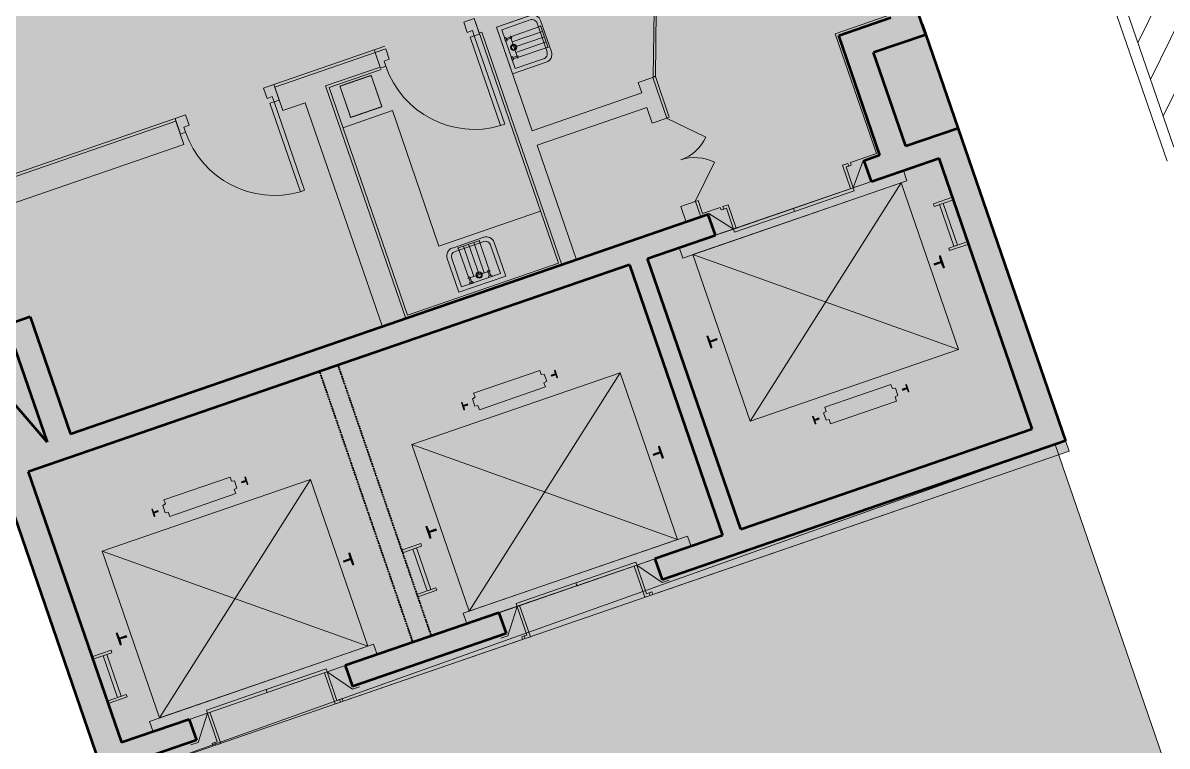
# Model space of a CAD drawing. Extents: x 760773 to 1075934, y 719259 to 1013331.
# Drawn here: x 797774 to 808167, y 788456 to 795023 of the extents above; entities that cross this region are included whole.
import ezdxf

# ---------------------------------------------------------------- set-up
doc = ezdxf.new("R2010")
doc.units = 0
doc.header["$MEASUREMENT"] = 0
doc.linetypes.add('DGN2', pattern=[0.82956, 0.41478, -0.41478])
doc.linetypes.add('DGN3', pattern=[1.24434, 0.82956, -0.41478])
for name, color, linetype, lineweight in [('27', 7, 'Continuous', 0), ('A-WALL', 2, 'Continuous', 0), ('Border', 7, 'Continuous', 0), ('spare0', 7, 'Continuous', 0), ('spare5', 7, 'Continuous', 0)]:
    doc.layers.add(name, color=color, linetype=linetype, lineweight=lineweight)
doc.layers.add('e-b-shell', color=253, linetype='Continuous')

# ---------------------------------------------------------------- blocks, each defined once
blk = doc.blocks.new('AnonymousCell17')
at = {"layer": 'e-b-shell', "lineweight": 0, "flags": 128}
for points in [[(0.359, 0.362), (0.31, 0.504), (0.216, 0.471), (0.248, 0.377), (0.295, 0.393), (0.312, 0.346), (0.359, 0.362)], [(0.588, -0.457), (0.551, -0.47), (0.274, 0.333), (0.312, 0.346), (0.588, -0.457)], [(-0.539, 0.053), (-0.588, 0.195), (-0.493, 0.227), (-0.461, 0.133), (-0.508, 0.116), (-0.492, 0.069), (-0.539, 0.053)]]:
    blk.add_lwpolyline(points, dxfattribs=at)
at = {"layer": 'e-b-shell', "lineweight": 0}
blk.add_arc((0.312, 0.346), 0.85, 199.0003, 286.2969, dxfattribs=at)
blk = doc.blocks.new('AnonymousCell18')
at = {"layer": 'e-b-shell', "lineweight": 0, "flags": 128}
for points in [[(0.359, 0.362), (0.31, 0.504), (0.216, 0.471), (0.248, 0.377), (0.295, 0.393), (0.312, 0.346), (0.359, 0.362)], [(0.588, -0.457), (0.551, -0.47), (0.274, 0.333), (0.312, 0.346), (0.588, -0.457)], [(-0.539, 0.053), (-0.588, 0.194), (-0.493, 0.227), (-0.461, 0.133), (-0.508, 0.116), (-0.492, 0.069), (-0.539, 0.053)]]:
    blk.add_lwpolyline(points, dxfattribs=at)
at = {"layer": 'e-b-shell', "lineweight": 0}
blk.add_arc((0.312, 0.346), 0.85, 199.0003, 286.2969, dxfattribs=at)
blk = doc.blocks.new('CLSINK1')
at = {"layer": 'e-b-shell', "lineweight": 0}
for p, q in [((-0.247, 0.298), (0.012, 0.387)), ((-0.228, 0.328), (-0.022, 0.398)), ((-0.124, 0.054), (-0.219, 0.331)), ((-0.078, 0.071), (-0.172, 0.347)), ((-0.03, 0.087), (-0.125, 0.363)), ((0.017, 0.103), (-0.078, 0.379)), ((0.065, 0.12), (-0.03, 0.396)), ((-0.133, 0.052), (0.073, 0.122))]:
    blk.add_line(p, q, dxfattribs=at)
at = {"layer": 'e-b-shell', "lineweight": 0, "flags": 128}
for points in [[(-0.272, 0.329), (0.012, 0.427)], [(-0.319, 0.234), (-0.213, -0.073), (0.213, 0.073), (0.107, 0.38)], [(-0.278, 0.234), (-0.189, -0.025), (0.164, 0.097), (0.075, 0.356)], [(0.048, 0.123), (0.059, 0.127), (0.076, 0.08), (0.064, 0.076), (0.048, 0.123)], [(-0.125, 0.064), (-0.114, 0.068), (-0.097, 0.02), (-0.109, 0.017), (-0.125, 0.064)], [(-0.118, 0.013), (-0.088, 0.024), (-0.084, 0.011), (-0.114, 0.001), (-0.118, 0.013)], [(0.055, 0.073), (0.085, 0.083), (0.089, 0.071), (0.059, 0.061), (0.055, 0.073)]]:
    blk.add_lwpolyline(points, dxfattribs=at)
at = {"layer": 'e-b-shell', "lineweight": 0}
for radius in [0.0286, 0.0198]:
    blk.add_circle((-0.029, 0.083), radius, dxfattribs=at)
for centre, radius, start, end in [((0.036, 0.356), 0.075, 18.9986, 108.9986), ((-0.248, 0.259), 0.075, 108.9986, 198.9986), ((0.028, 0.34), 0.05, 18.9986, 108.9986), ((-0.231, 0.25), 0.05, 108.9986, 198.9986)]:
    blk.add_arc(centre, radius, start, end, dxfattribs=at)
blk = doc.blocks.new('15LBRA1')
at = {"layer": 'Border', "linetype": 'Continuous'}
h = blk.add_hatch(color=3, dxfattribs=at)
edge = h.paths.add_edge_path()
edge.add_line((5.25, -2.5), (5.5, -2.5))
edge.add_line((5.5, -2.5), (5.5, 2.5))
edge.add_line((5.5, 2.5), (5.25, 2.5))
edge.add_line((5.25, 2.5), (5.25, 2.5))
edge.add_arc((5.25, 2.25), 0.25, 90.0011, 176.0534)
edge.add_line((5, 2.27), (5, 2.27))
edge.add_line((5, 2.27), (4.88, 0.44))
edge.add_line((4.88, 0.44), (4.88, 0.44))
edge.add_arc((4.63, 0.44), 0.25, -90.0091, 0.0091, ccw=False)
edge.add_line((4.62, 0.19), (4.62, 0.19))
edge.add_line((4.62, 0.19), (4.1, 0.19))
edge.add_line((4.1, 0.19), (4.1, 0.19))
edge.add_arc((4.1, 0.29), 0.1, 180.0113, 269.9887, ccw=False)
edge.add_line((4, 0.29), (4, 0.29))
edge.add_line((4, 0.29), (4, 0.31))
edge.add_line((4, 0.31), (2, 0.31))
edge.add_line((2, 0.31), (2, -0.31))
edge.add_line((2, -0.31), (4, -0.31))
edge.add_line((4, -0.31), (4, -0.29))
edge.add_line((4, -0.29), (4, -0.29))
edge.add_arc((4.1, -0.29), 0.1, 90.0113, 179.9887, ccw=False)
edge.add_line((4.1, -0.19), (4.1, -0.19))
edge.add_line((4.1, -0.19), (4.62, -0.19))
edge.add_line((4.62, -0.19), (4.62, -0.19))
edge.add_arc((4.63, -0.44), 0.25, -0.0091, 90.0091, ccw=False)
edge.add_line((4.88, -0.44), (4.88, -0.44))
edge.add_line((4.88, -0.44), (5, -2.27))
edge.add_line((5, -2.27), (5, -2.27))
edge.add_arc((5.25, -2.25), 0.25, 183.9471, 269.9993)
at = {"color": 0, "linetype": 'ByBlock', "lineweight": -2, "flags": 128}
for points in [[(5.25, -2.5), (5.5, -2.5), (5.5, 2.5), (5.25, 2.5), (5.25, 2.5, 0.394174), (5, 2.27), (5, 2.27), (4.88, 0.44), (4.88, 0.44, -0.414307), (4.62, 0.19), (4.62, 0.19), (4.1, 0.19), (4.1, 0.19, -0.414098), (4, 0.29), (4, 0.29), (4, 0.31), (2, 0.31), (2, -0.31), (4, -0.31), (4, -0.29), (4, -0.29, -0.414098), (4.1, -0.19), (4.1, -0.19), (4.62, -0.19), (4.62, -0.19, -0.414307), (4.88, -0.44), (4.88, -0.44), (5, -2.27), (5, -2.27, 0.394174), (5.25, -2.5)], [(4, -0.29), (4, -0.31), (2, -0.31), (2, 0.31), (4, 0.31), (4, 0.29), (4, 0.29), (4, 0.29, 0.414098), (4.1, 0.19), (4.1, 0.19), (4.62, 0.19), (4.62, 0.19, 0.414307), (4.88, 0.44), (4.88, 0.44), (5, 2.27), (5, 2.27, -0.394174), (5.25, 2.5), (5.25, 2.5), (5.5, 2.5), (5.5, -2.5), (5.25, -2.5), (5.25, -2.5), (5.25, -2.5, -0.394174), (5, -2.27), (5, -2.27), (4.88, -0.44), (4.88, -0.44, 0.414307), (4.62, -0.19), (4.62, -0.19), (4.1, -0.19), (4.1, -0.19, 0.414098), (4, -0.29)]]:
    blk.add_lwpolyline(points, format="xyb", dxfattribs=at)
blk = doc.blocks.new('CLSINK2')
at = {"layer": 'e-b-shell', "lineweight": 0}
for p, q in [((0.054, 0.125), (0.33, 0.22)), ((0.298, 0.247), (0.387, -0.012)), ((0.328, 0.228), (0.398, 0.023)), ((0.052, 0.133), (0.122, -0.073)), ((0.071, 0.078), (0.347, 0.173)), ((0.087, 0.03), (0.363, 0.125)), ((0.103, -0.017), (0.379, 0.078)), ((0.12, -0.065), (0.396, 0.03))]:
    blk.add_line(p, q, dxfattribs=at)
at = {"layer": 'e-b-shell', "lineweight": 0, "flags": 128}
for points in [[(0.234, 0.319), (-0.073, 0.213), (0.073, -0.213), (0.38, -0.107)], [(0.234, 0.278), (-0.025, 0.189), (0.097, -0.164), (0.356, -0.075)], [(0.329, 0.272), (0.427, -0.012)], [(0.013, 0.118), (0.024, 0.088), (0.011, 0.084), (0.001, 0.114), (0.013, 0.118)], [(0.064, 0.125), (0.068, 0.114), (0.02, 0.098), (0.016, 0.109), (0.064, 0.125)], [(0.073, -0.055), (0.083, -0.085), (0.071, -0.089), (0.06, -0.059), (0.073, -0.055)], [(0.123, -0.048), (0.127, -0.059), (0.08, -0.075), (0.076, -0.064), (0.123, -0.048)]]:
    blk.add_lwpolyline(points, dxfattribs=at)
at = {"layer": 'e-b-shell', "lineweight": 0}
for radius in [0.0286, 0.0198]:
    blk.add_circle((0.083, 0.029), radius, dxfattribs=at)
for centre, radius, start, end in [((0.258, 0.247), 0.075, 18.9985, 108.9985), ((0.25, 0.231), 0.05, 18.9985, 108.9985), ((0.339, -0.028), 0.05, 288.9985, 18.9985), ((0.356, -0.036), 0.075, 288.9985, 18.9985)]:
    blk.add_arc(centre, radius, start, end, dxfattribs=at)
blk = doc.blocks.new('CAT')
at = {"layer": 'e-b-shell', "lineweight": 0, "flags": 128}
for points in [[(0.182, 0.036), (0.174, 0.06), (0, 0), (0.008, -0.023), (0.182, 0.036)], [(0.233, -0.369), (0.103, 0.009), (0.135, 0.02), (0.265, -0.358), (0.233, -0.369)], [(0.32, -0.365), (0.312, -0.342), (0.138, -0.402), (0.147, -0.425), (0.32, -0.365)]]:
    blk.add_lwpolyline(points, dxfattribs=at)
blk = doc.blocks.new('CAT1')
at = {"layer": 'e-b-shell', "lineweight": 0, "flags": 128}
for points in [[(0.182, 0.036), (0.174, 0.06), (0, 0), (0.008, -0.024), (0.182, 0.036)], [(0.233, -0.369), (0.103, 0.009), (0.135, 0.02), (0.265, -0.358), (0.233, -0.369)], [(0.321, -0.365), (0.312, -0.342), (0.138, -0.402), (0.147, -0.425), (0.321, -0.365)]]:
    blk.add_lwpolyline(points, dxfattribs=at)
blk = doc.blocks.new('CAT2')
at = {"layer": 'e-b-shell', "lineweight": 0, "flags": 128}
for points in [[(-0.166, -0.083), (-0.174, -0.06), (0, 0), (0.008, -0.024), (-0.166, -0.083)], [(0.044, -0.434), (-0.086, -0.056), (-0.118, -0.067), (0.012, -0.445), (0.044, -0.434)], [(-0.027, -0.485), (-0.035, -0.462), (0.138, -0.402), (0.147, -0.425), (-0.027, -0.485)]]:
    blk.add_lwpolyline(points, dxfattribs=at)

msp = doc.modelspace()

# ---------------------------------------------------------------- hatches: boundary and pattern name
at = {"layer": '27', "lineweight": 0, "true_color": 0x636466}
h = msp.add_hatch(dxfattribs=at)
h.set_pattern_fill('ANSI31', color=251, scale=2000)
h.set_pattern_definition([(244, (811611.96, 819556.77), (224.6985, -109.5928), [])])
edge = h.paths.add_edge_path()
edge.add_line((802798.75843, 809659.42392), (802447.28297, 809538.40122))
edge.add_line((802447.28297, 809538.40122), (800420.58607, 815424.36497))
edge.add_line((800420.58607, 815424.36497), (800773.95083, 815546.03534))
edge.add_line((800773.95083, 815546.03534), (811375.80732, 819196.54728))
edge.add_line((811375.80732, 819196.54728), (820638.16916, 792296.69504))
edge.add_line((820638.16916, 792296.69504), (810036.31267, 788646.18309))
edge.add_line((810036.31267, 788646.18309), (808978.81622, 791717.37582))
edge.add_arc((808980.70725, 791718.02695), 2, 108.999924295, 198.999999837, ccw=False)
edge.add_line((808980.05612, 791719.91799), (809635.30035, 791945.5357))
edge.add_line((809635.30035, 791945.5357), (808918.95488, 794026.0352))
edge.add_line((808918.95488, 794026.0352), (808263.68596, 793800.40802))
edge.add_arc((808263.03482, 793802.29906), 2, 198.999999841, 289.000000007, ccw=False)
edge.add_line((808261.14378, 793801.64792), (804823.776, 803784.48891))
edge.add_arc((804825.66704, 803785.14005), 2, 108.999706651, 198.999999837, ccw=False)
edge.add_line((804825.01591, 803787.03109), (805480.26138, 804012.64645))
edge.add_line((805480.26138, 804012.64645), (804763.98159, 806092.79284))
edge.add_line((804763.98159, 806092.79284), (804108.76226, 805867.18273))
edge.add_arc((804108.11112, 805869.07377), 2, 198.999999845, 289.000000003, ccw=False)
edge.add_line((804106.22009, 805868.42263), (803354.65336, 808051.1309))
edge.add_arc((803356.5444, 808051.78204), 2, 108.999987576, 198.999999841, ccw=False)
edge.add_line((803355.89326, 808053.67308), (804011.13741, 808279.29157))
edge.add_line((804011.13741, 808279.29157), (803457.7846, 809886.34483))
edge.add_line((803457.7846, 809886.34483), (802800.64947, 809660.07505))
at = {"layer": 'spare0', "linetype": 'Continuous', "true_color": 0xffd2b6}
h = msp.add_hatch(color=254, dxfattribs=at)
edge = h.paths.add_edge_path()
edge.add_line((802595.003, 791832.82093), (802595.26346, 791832.06451))
edge.add_line((802595.26346, 791832.06451), (802595.58377, 791831.9726))
edge.add_arc((802596.76529, 791832.37933), 1.24956, 198.995747505, 289.004247502)
edge.add_line((802597.17219, 791831.19788), (802597.29721, 791831.07257))
edge.add_line((802597.29721, 791831.07257), (802608.64344, 791834.97942))
edge.add_line((802608.64344, 791834.97942), (802608.80704, 791835.20407))
edge.add_arc((802607.99359, 791837.5672), 2.49922, 288.994855787, 375.547478011)
edge.add_line((802610.40135, 791838.23709), (802610.13131, 791838.03004))
edge.add_line((802610.13131, 791838.03004), (802603.04913, 791863.51261))
edge.add_line((802603.04913, 791863.51261), (802603.27671, 791863.85321))
edge.add_arc((802605.68448, 791864.52309), 2.49922, 108.994875943, 195.547498166, ccw=False)
edge.add_line((802604.87102, 791866.88622), (802605.29345, 791866.82371))
edge.add_line((802605.29345, 791866.82371), (802608.3191, 791867.86553))
edge.add_line((802608.3191, 791867.86553), (802630.97865, 791802.05742))
edge.add_line((802630.97865, 791802.05742), (802627.953, 791801.0156))
edge.add_line((802627.953, 791801.0156), (802627.6517, 791800.7264))
edge.add_arc((802626.8378, 791803.08938), 2.49922, 202.451876202, 289.005687313, ccw=False)
edge.add_line((802624.52803, 791802.13491), (802624.14595, 791802.24301))
edge.add_line((802624.14595, 791802.24301), (802614.03813, 791826.68381))
edge.add_line((802614.03813, 791826.68381), (802614.37147, 791826.70703))
edge.add_arc((802612.0617, 791825.75254), 2.49922, 22.45251479, 109.005137011)
edge.add_line((802611.24782, 791828.11552), (802610.98753, 791828.17168))
edge.add_line((802610.98753, 791828.17168), (802599.6413, 791824.26487))
edge.add_line((802599.6413, 791824.26487), (802599.61298, 791824.10932))
edge.add_arc((802600.01971, 791822.92781), 1.24956, 108.995755973, 199.004255975)
edge.add_line((802598.83825, 791822.5209), (802598.64937, 791822.23114))
edge.add_line((802598.64937, 791822.23114), (802598.90985, 791821.4747))
edge.add_line((802598.90985, 791821.4747), (802575.46101, 791813.40063))
edge.add_line((802575.46101, 791813.40063), (802571.55416, 791824.74686))
edge.add_line((802571.55416, 791824.74686), (802595.003, 791832.82093))
h = msp.add_hatch(color=254, dxfattribs=at)
edge = h.paths.add_edge_path()
edge.add_line((805785.27911, 791705.35974), (805785.53959, 791704.60329))
edge.add_line((805785.53959, 791704.60329), (805785.5009, 791704.36525))
edge.add_arc((805786.68241, 791704.77198), 1.24956, 198.995735558, 289.004235558)
edge.add_line((805787.08932, 791703.59052), (805786.81692, 791703.35093))
edge.add_line((805786.81692, 791703.35093), (805798.91958, 791707.5182))
edge.add_line((805798.91958, 791707.5182), (805798.72417, 791707.59672))
edge.add_arc((805797.91071, 791709.95985), 2.49922, 288.994853299, 375.547475521)
edge.add_line((805800.31848, 791710.62973), (805800.40743, 791710.5688))
edge.add_line((805800.40743, 791710.5688), (805793.32526, 791736.05139))
edge.add_line((805793.32526, 791736.05139), (805793.19384, 791736.24586))
edge.add_arc((805795.6016, 791736.91574), 2.49922, 108.994864994, 195.547487216, ccw=False)
edge.add_line((805794.78815, 791739.27887), (805794.81314, 791739.10204))
edge.add_line((805794.81314, 791739.10204), (805798.59519, 791740.40431))
edge.add_line((805798.59519, 791740.40431), (805821.25474, 791674.59617))
edge.add_line((805821.25474, 791674.59617), (805817.47271, 791673.2939))
edge.add_line((805817.47271, 791673.2939), (805817.56883, 791673.11905))
edge.add_arc((805816.75493, 791675.48203), 2.49922, 202.451877019, 289.005688133, ccw=False)
edge.add_line((805814.44515, 791674.52756), (805814.42206, 791674.78182))
edge.add_line((805814.42206, 791674.78182), (805804.31424, 791699.22257))
edge.add_line((805804.31424, 791699.22257), (805804.28859, 791699.09968))
edge.add_arc((805801.97883, 791698.14519), 2.49922, 22.452509517, 109.005131739)
edge.add_line((805801.16495, 791700.50817), (805801.26364, 791700.71049))
edge.add_line((805801.26364, 791700.71049), (805789.16101, 791696.54322))
edge.add_line((805789.16101, 791696.54322), (805789.5301, 791696.50197))
edge.add_arc((805789.93683, 791695.32045), 1.24956, 108.995742337, 199.004242334)
edge.add_line((805788.75538, 791694.91355), (805788.92548, 791694.76992))
edge.add_line((805788.92548, 791694.76992), (805789.18593, 791694.01348))
edge.add_line((805789.18593, 791694.01348), (805765.73711, 791685.93938))
edge.add_line((805765.73711, 791685.93938), (805761.83027, 791697.28567))
edge.add_line((805761.83027, 791697.28567), (805785.27911, 791705.35974))
h = msp.add_hatch(color=254, dxfattribs=at)
edge = h.paths.add_edge_path()
edge.add_line((801793.32804, 791544.09064), (801793.06755, 791544.84709))
edge.add_line((801793.06755, 791544.84709), (801793.10625, 791545.08513))
edge.add_arc((801791.92474, 791544.6784), 1.24956, 18.995732169, 109.00423217)
edge.add_line((801791.51783, 791545.85985), (801791.79023, 791546.09945))
edge.add_line((801791.79023, 791546.09945), (801779.68757, 791541.93218))
edge.add_line((801779.68757, 791541.93218), (801779.88298, 791541.85365))
edge.add_arc((801780.69644, 791539.49052), 2.49922, 108.99485097, 195.54747319)
edge.add_line((801778.28867, 791538.82064), (801778.19973, 791538.88157))
edge.add_line((801778.19973, 791538.88157), (801785.28189, 791513.39898))
edge.add_line((801785.28189, 791513.39898), (801785.41331, 791513.20451))
edge.add_arc((801783.00554, 791512.53463), 2.49922, -71.005137698, 15.547484526, ccw=False)
edge.add_line((801783.819, 791510.1715), (801783.79401, 791510.34833))
edge.add_line((801783.79401, 791510.34833), (801780.01196, 791509.04606))
edge.add_line((801780.01196, 791509.04606), (801757.35241, 791574.8542))
edge.add_line((801757.35241, 791574.8542), (801761.13444, 791576.15648))
edge.add_line((801761.13444, 791576.15648), (801761.03832, 791576.33132))
edge.add_arc((801761.85222, 791573.96835), 2.49922, 22.451902922, 109.005714034, ccw=False)
edge.add_line((801764.162, 791574.92282), (801764.18509, 791574.66855))
edge.add_line((801764.18509, 791574.66855), (801774.2929, 791550.22781))
edge.add_line((801774.2929, 791550.22781), (801774.31855, 791550.35069))
edge.add_arc((801776.62832, 791551.30519), 2.49922, 202.452523162, 289.005145384)
edge.add_line((801777.4422, 791548.9422), (801777.34351, 791548.73988))
edge.add_line((801777.34351, 791548.73988), (801789.44614, 791552.90716))
edge.add_line((801789.44614, 791552.90716), (801789.07705, 791552.9484))
edge.add_arc((801788.67032, 791554.12992), 1.24956, 288.995737338, 379.004237338)
edge.add_line((801789.85177, 791554.53682), (801789.68167, 791554.68045))
edge.add_line((801789.68167, 791554.68045), (801789.42121, 791555.4369))
edge.add_line((801789.42121, 791555.4369), (801812.87004, 791563.51099))
edge.add_line((801812.87004, 791563.51099), (801816.77687, 791552.16471))
edge.add_line((801816.77687, 791552.16471), (801793.32804, 791544.09064))
h = msp.add_hatch(color=254, dxfattribs=at)
edge = h.paths.add_edge_path()
edge.add_line((804983.60415, 791416.62945), (804983.34369, 791417.38587))
edge.add_line((804983.34369, 791417.38587), (804983.02338, 791417.47777))
edge.add_arc((804981.84186, 791417.07104), 1.24956, 18.995745895, 109.004245894)
edge.add_line((804981.43496, 791418.2525), (804981.30994, 791418.3778))
edge.add_line((804981.30994, 791418.3778), (804969.96371, 791414.47096))
edge.add_line((804969.96371, 791414.47096), (804969.80011, 791414.2463))
edge.add_arc((804970.61356, 791411.88317), 2.49922, 108.994852824, 195.547475046)
edge.add_line((804968.2058, 791411.21329), (804968.47584, 791411.42033))
edge.add_line((804968.47584, 791411.42033), (804975.55802, 791385.93776))
edge.add_line((804975.55802, 791385.93776), (804975.33044, 791385.59716))
edge.add_arc((804972.92267, 791384.92728), 2.49922, -71.005149868, 15.547472356, ccw=False)
edge.add_line((804973.73612, 791382.56415), (804973.3137, 791382.62666))
edge.add_line((804973.3137, 791382.62666), (804970.28805, 791381.58485))
edge.add_line((804970.28805, 791381.58485), (804947.6285, 791447.39296))
edge.add_line((804947.6285, 791447.39296), (804950.65415, 791448.43478))
edge.add_line((804950.65415, 791448.43478), (804950.95545, 791448.72397))
edge.add_arc((804951.76935, 791446.36099), 2.49922, 22.451899467, 109.005710577, ccw=False)
edge.add_line((804954.07912, 791447.31546), (804954.4612, 791447.20736))
edge.add_line((804954.4612, 791447.20736), (804964.56902, 791422.76656))
edge.add_line((804964.56902, 791422.76656), (804964.23568, 791422.74334))
edge.add_arc((804966.54545, 791423.69783), 2.49922, 202.452534706, 289.005156928)
edge.add_line((804967.35933, 791421.33485), (804967.61962, 791421.27869))
edge.add_line((804967.61962, 791421.27869), (804978.96585, 791425.18551))
edge.add_line((804978.96585, 791425.18551), (804978.99417, 791425.34105))
edge.add_arc((804978.58744, 791426.52256), 1.24956, 288.995763095, 379.004263093)
edge.add_line((804979.7689, 791426.92947), (804979.95778, 791427.21923))
edge.add_line((804979.95778, 791427.21923), (804979.69731, 791427.97567))
edge.add_line((804979.69731, 791427.97567), (805003.14614, 791436.04975))
edge.add_line((805003.14614, 791436.04975), (805007.05299, 791424.70351))
edge.add_line((805007.05299, 791424.70351), (804983.60415, 791416.62945))
h = msp.add_hatch(color=254, dxfattribs=at)
edge = h.paths.add_edge_path()
edge.add_line((799785.91765, 790852.91499), (799785.6572, 790853.67145))
edge.add_line((799785.6572, 790853.67145), (799785.48015, 790853.83521))
edge.add_arc((799786.66161, 790854.24211), 1.24956, 108.995564593, 199.004064592, ccw=False)
edge.add_line((799786.25488, 790855.42362), (799785.89272, 790855.44473))
edge.add_line((799785.89272, 790855.44473), (799797.99538, 790859.61196))
edge.add_line((799797.99538, 790859.61196), (799797.88974, 790859.42978))
edge.add_arc((799798.70361, 790857.0668), 2.49922, 22.452317653, 109.004939875, ccw=False)
edge.add_line((799801.01338, 790858.02128), (799801.04596, 790858.12406))
edge.add_line((799801.04596, 790858.12406), (799811.1537, 790833.68326))
edge.add_line((799811.1537, 790833.68326), (799811.16986, 790833.4491))
edge.add_arc((799813.47963, 790834.40359), 2.49922, 202.452322107, 289.004944329)
edge.add_line((799814.2935, 790832.0406), (799814.20433, 790832.19533))
edge.add_line((799814.20433, 790832.19533), (799817.98639, 790833.49757))
edge.add_line((799817.98639, 790833.49757), (799795.32704, 790899.30579))
edge.add_line((799795.32704, 790899.30579), (799791.545, 790898.00355))
edge.add_line((799791.545, 790898.00355), (799791.5131, 790898.20051))
edge.add_arc((799792.32652, 790895.83737), 2.49922, 108.994101626, 195.547912736)
edge.add_line((799789.91876, 790895.16747), (799790.0571, 790894.95289))
edge.add_line((799790.0571, 790894.95289), (799797.13917, 790869.4703))
edge.add_line((799797.13917, 790869.4703), (799797.0433, 790869.55135))
edge.add_arc((799794.63554, 790868.88148), 2.49922, -71.005329886, 15.547292338, ccw=False)
edge.add_line((799795.44898, 790866.51834), (799795.65131, 790866.41967))
edge.add_line((799795.65131, 790866.41967), (799783.54867, 790862.25245))
edge.add_line((799783.54867, 790862.25245), (799783.81412, 790862.51219))
edge.add_arc((799783.40722, 790863.69364), 1.24956, 198.995564593, 289.004064592, ccw=False)
edge.add_line((799782.2257, 790863.28691), (799782.27132, 790863.50482))
edge.add_line((799782.27132, 790863.50482), (799782.01084, 790864.26126))
edge.add_line((799782.01084, 790864.26126), (799758.56199, 790856.18727))
edge.add_line((799758.56199, 790856.18727), (799762.46879, 790844.84098))
edge.add_line((799762.46879, 790844.84098), (799785.91765, 790852.91499))
h = msp.add_hatch(color=254, dxfattribs=at)
edge = h.paths.add_edge_path()
edge.add_line((798976.42813, 790586.87994), (798976.68858, 790586.12352))
edge.add_line((798976.68858, 790586.12352), (798976.49275, 790585.85389))
edge.add_arc((798975.3113, 790585.44699), 1.24956, -71.004464974, 19.004035025, ccw=False)
edge.add_line((798975.71802, 790584.26548), (798975.69666, 790584.08977))
edge.add_line((798975.69666, 790584.08977), (798964.35039, 790580.183))
edge.add_line((798964.35039, 790580.183), (798964.08316, 790580.25932))
edge.add_arc((798963.26929, 790582.6223), 2.49922, 202.452304576, 289.004926798, ccw=False)
edge.add_line((798960.95952, 790581.66782), (798961.29978, 790581.67091))
edge.add_line((798961.29978, 790581.67091), (798951.19207, 790606.11171))
edge.add_line((798951.19207, 790606.11171), (798950.80304, 790606.24))
edge.add_arc((798948.49327, 790605.28551), 2.49922, 22.452319648, 109.004941872)
edge.add_line((798947.6794, 790607.6485), (798947.38501, 790607.33917))
edge.add_line((798947.38501, 790607.33917), (798944.35935, 790606.29737))
edge.add_line((798944.35935, 790606.29737), (798967.01868, 790540.48917))
edge.add_line((798967.01868, 790540.48917), (798970.04434, 790541.53098))
edge.add_line((798970.04434, 790541.53098), (798970.4598, 790541.48859))
edge.add_arc((798969.64638, 790543.85173), 2.49922, 288.994093551, 375.547904661)
edge.add_line((798972.05414, 790544.52163), (798972.28867, 790544.84204))
edge.add_line((798972.28867, 790544.84204), (798965.20657, 790570.32467))
edge.add_line((798965.20657, 790570.32467), (798964.9296, 790570.13775))
edge.add_arc((798967.33737, 790570.80762), 2.49922, 108.994650436, 195.547272658, ccw=False)
edge.add_line((798966.52392, 790573.17075), (798966.69446, 790573.37526))
edge.add_line((798966.69446, 790573.37526), (798978.04071, 790577.28205))
edge.add_line((798978.04071, 790577.28205), (798978.15878, 790577.17691))
edge.add_arc((798978.56568, 790575.99546), 1.24956, 18.995543837, 109.004043838, ccw=False)
edge.add_line((798979.7472, 790576.40219), (798980.07444, 790576.29014))
edge.add_line((798980.07444, 790576.29014), (798980.33489, 790575.53368))
edge.add_line((798980.33489, 790575.53368), (799003.78375, 790583.60769))
edge.add_line((799003.78375, 790583.60769), (798999.87698, 790594.95396))
edge.add_line((798999.87698, 790594.95396), (798976.42813, 790586.87994))
at = {"layer": 'spare5', "linetype": 'Continuous', "true_color": 0x7f7f7f}
for points in [[(798530.57828, 788121.87453), (792906.48599, 804455.65598), (801652.68868, 807467.21508), (807276.79282, 791133.36317)], [(799601.81588, 785317.93), (798625.15304, 788154.36484), (807149.21059, 791195.1953), (808158.43025, 788264.2086)]]:
    msp.add_hatch(color=8, dxfattribs=at).paths.add_polyline_path(points)

# ---------------------------------------------------------------- linework, layer by layer
at = {"layer": 'A-WALL', "color": 2, "linetype": 'Continuous', "lineweight": 0, "ltscale": 0.001}
for p, q in [((808167.36318, 793766.85117), (804728.57236, 803753.82487)), ((804855.68099, 803691.82982), (808229.35821, 793893.95984))]:
    msp.add_line(p, q, dxfattribs=at)
at = {"layer": 'spare0', "color": 1, "linetype": 'Continuous', "lineweight": 53}
for p, q in [((805974.51285, 794915.4378), (805481.29294, 796347.87)), ((805183.97984, 794907.64478), (805656.73799, 795070.42609)), ((805974.51285, 794915.4378), (805501.75063, 794752.65509)), ((805941.83625, 795010.36003), (807244.23646, 791227.91517)), ((805558.37676, 793820.2956), (805183.97984, 794907.64478)), ((805794.75677, 793901.68658), (805501.75063, 794752.65509)), ((806267.54115, 794064.47692), (805794.75677, 793901.68658)), ((805558.37676, 793820.2956), (805415.84799, 793771.21973)), ((805480.96609, 793582.10196), (805415.8521, 793771.20779)), ((805481.43003, 793582.29273), (805416.31706, 793771.3956)), ((805480.9609, 793582.11702), (806096.27003, 793793.98269)), ((806942.74148, 791335.625), (806096.27003, 793793.98269)), ((803998.99931, 793283.36377), (798206.94954, 791289.03026)), ((804063.63482, 793094.1094), (803998.52184, 793283.21227)), ((804064.11786, 793094.2447), (803999.00386, 793283.35054)), ((803448.81154, 792882.39825), (804064.11225, 793094.26103)), ((804295.28459, 790424.04836), (803448.81154, 792882.39825)), ((803283.32203, 792825.41731), (797822.93252, 790945.27439)), ((803283.32203, 792825.41731), (804129.79535, 790367.06661)), ((797840.69185, 792352.74089), (797391.53219, 792198.08507)), ((797840.69185, 792352.74089), (798206.94992, 791289.02916)), ((797114.44357, 792235.0217), (798530.70026, 788121.87926)), ((797994.20753, 791215.77838), (797114.44357, 792235.0217)), ((797701.20138, 792066.74688), (797994.20753, 791215.77838)), ((804295.28459, 790424.04836), (806942.74148, 791335.625)), ((807244.23646, 791227.91517), (803580.06913, 789966.26086)), ((797822.93252, 790945.27439), (798669.40169, 788486.92333)), ((804129.79535, 790367.06661), (803514.95614, 790155.36375)), ((803514.95614, 790155.36375), (803580.06913, 789966.26086)), ((803514.96487, 790155.33841), (803580.07785, 789966.23553)), ((802097.15973, 789667.18474), (800702.03569, 789186.80791)), ((802097.15973, 789667.18475), (802162.27303, 789478.08091)), ((802162.27303, 789478.08091), (800767.14899, 788997.70408)), ((800702.03752, 789186.80257), (800767.15051, 788997.6997)), ((799284.23973, 788698.6268), (798669.40169, 788486.92333)), ((799284.24233, 788698.61925), (799349.35531, 788509.51637)), ((799349.35304, 788509.52297), (798498.14345, 788216.43111))]:
    msp.add_line(p, q, dxfattribs=at)
at = {"layer": 'spare0', "color": 6, "linetype": 'Continuous', "lineweight": 13}
for p, q in [((803071.2878, 795327.73408), (802074.54033, 794984.52124)), ((801918.53693, 794930.804), (801872.95782, 795063.17675)), ((801942.16798, 794938.94096), (801918.53693, 794930.804)), ((801942.16798, 794938.94096), (802669.8102, 792825.69372)), ((802074.54033, 794984.52124), (802398.48186, 794043.71748)), ((801069.0777, 794786.52643), (800062.26527, 794439.70429)), ((801020.10495, 794621.59686), (800974.52584, 794753.96962)), ((801020.10495, 794621.59686), (800523.86725, 794450.65517)), ((803362.67308, 794481.48238), (803495.04576, 794527.06169)), ((803495.04576, 794527.06169), (803621.86198, 794158.75747)), ((800135.5174, 794226.96237), (800062.26527, 794439.70429)), ((800523.86725, 794450.65517), (801251.52996, 792337.34839)), ((803362.67308, 794481.48238), (803395.22965, 794386.93043)), ((800338.8126, 794296.99256), (800135.5174, 794226.96237)), ((800338.8126, 794296.99256), (801038.78806, 792264.0962)), ((803395.22965, 794386.93043), (802398.48186, 794043.71748)), ((803440.80884, 794254.55771), (802444.061, 793911.34474)), ((803440.80884, 794254.55771), (803489.4893, 794113.17816)), ((799163.90057, 794130.38068), (796984.57587, 793379.9836)), ((799237.15271, 793917.63876), (799163.90057, 794130.38068)), ((803489.4893, 794113.17816), (803621.86198, 794158.75747)), ((799237.15271, 793917.63876), (797057.82826, 793167.24176)), ((802444.061, 793911.34474), (802802.18294, 792871.27286)), ((803750.53263, 793355.04689), (803880.60733, 793399.83494)), ((803750.53263, 793355.04689), (803798.93593, 793214.47226)), ((803882.90532, 793400.62617), (803931.30865, 793260.05146))]:
    msp.add_line(p, q, dxfattribs=at)
at = {"layer": 'spare0', "color": 41, "linetype": 'Continuous', "lineweight": 13, "true_color": 0xffd291}
for p, q in [((803498.68543, 794535.47981), (803507.05196, 795135.08802)), ((803518.68349, 794535.20076), (803527.05471, 795135.14237)), ((803518.68349, 794535.20076), (803498.68543, 794535.47981))]:
    msp.add_line(p, q, dxfattribs=at)
at = {"layer": 'spare0', "color": 40, "linetype": 'Continuous', "lineweight": 0, "true_color": 0xffa824}
for p, q in [((805152.20278, 794923.14369), (805624.96085, 795085.92498)), ((801905.50729, 794968.62289), (802638.03312, 792841.19246)), ((805526.59984, 793835.79413), (805152.20278, 794923.14369)), ((801060.93854, 794810.16441), (800054.12613, 794463.3422)), ((800974.52584, 794753.96962), (800966.38668, 794777.60759)), ((801028.24728, 794597.95998), (800555.64327, 794435.15951)), ((803492.74417, 794526.26914), (803518.68373, 794535.20089)), ((803518.68373, 794535.20089), (803645.49995, 794166.89667)), ((800062.24767, 794439.75541), (800054.12613, 794463.3422)), ((800555.64327, 794435.15951), (801267.02916, 792369.12452)), ((799155.76141, 794154.01865), (796834.5038, 793354.75052)), ((799163.75762, 794130.79583), (799155.76141, 794154.01865)), ((803619.56048, 794157.96495), (803645.49995, 794166.89667)), ((805415.84799, 793771.21972), (805414.27803, 793775.77922)), ((803882.90532, 793400.62617), (803906.54326, 793408.76541)), ((803906.54326, 793408.76541), (803946.806, 793291.83292)), ((804108.3349, 793347.45097), (803947.5809, 793292.09973)), ((802638.03312, 792841.19246), (801267.02916, 792369.12452))]:
    msp.add_line(p, q, dxfattribs=at)
at = {"layer": 'spare0', "color": 200, "linetype": 'Continuous', "lineweight": 0, "true_color": 0xb900ff}
for p, q in [((801130.13393, 794225.7018), (800681.01234, 794071.0577)), ((801130.13393, 794225.7018), (801553.36856, 792996.52706)), ((802475.25117, 793313.95247), (801553.36856, 792996.52706))]:
    msp.add_line(p, q, dxfattribs=at)
at = {"layer": 'spare0', "color": 21, "linetype": 'Continuous', "lineweight": 0, "true_color": 0xffa848}
for p, q in [((803619.28206, 794158.77442), (803977.81703, 793986.35991)), ((805526.59984, 793835.79413), (805290.95778, 793754.65651)), ((803880.60733, 793399.83494), (804056.98617, 793756.43623)), ((805325.58506, 793498.16267), (805251.15442, 793714.32619)), ((805316.20876, 793525.39363), (805251.15442, 793714.32619)), ((805274.7924, 793722.46535), (805298.43038, 793730.60452)), ((805298.43038, 793730.60452), (805290.23442, 793754.40743)), ((804116.53145, 793323.64635), (804108.3349, 793347.45097)), ((804140.16942, 793331.78551), (804116.53145, 793323.64635)), ((804238.23808, 793123.76117), (804163.8074, 793339.92468)), ((804228.86174, 793150.99211), (804163.8074, 793339.92468)), ((807276.79282, 791133.36317), (803494.92866, 789831.18319)), ((803340.36162, 790125.68664), (803439.21387, 789838.59736)), ((803349.73796, 790098.4557), (803439.21387, 789838.59736)), ((803462.85184, 789846.73652), (803486.48982, 789854.87568)), ((803486.48982, 789854.87568), (803494.67753, 789831.09671)), ((802253.01489, 789751.28522), (802351.86709, 789464.19592)), ((802262.39119, 789724.05426), (802351.86709, 789464.19592)), ((802312.06176, 789423.8947), (800681.50717, 788862.4536)), ((802328.22912, 789456.05676), (802304.59114, 789447.9176)), ((802304.59114, 789447.9176), (802312.77792, 789424.1413)), ((800527.43427, 789157.15081), (800626.28651, 788870.06152)), ((800536.81061, 789129.91986), (800626.28651, 788870.06152)), ((800649.92449, 788878.20068), (800673.56247, 788886.33985)), ((800673.56247, 788886.33985), (800681.75745, 788862.53978)), ((799440.08731, 788782.7493), (799538.93951, 788495.66)), ((799449.46361, 788755.51835), (799538.93951, 788495.66)), ((799515.30154, 788487.52084), (799491.66356, 788479.38168)), ((799491.66356, 788479.38168), (799499.85789, 788455.58345))]:
    msp.add_line(p, q, dxfattribs=at)
at = {"layer": 'spare0', "color": 254, "linetype": 'Continuous', "lineweight": 0, "true_color": 0xffd2b6}
for p, q in [((805219.32006, 793729.99119), (805266.59601, 793746.26952)), ((805292.56777, 793517.26315), (805219.32006, 793729.99119)), ((805274.7924, 793722.46535), (805251.15442, 793714.32619)), ((805274.7924, 793722.46535), (805266.59601, 793746.26952)), ((805771.88521, 793682.29706), (805804.44143, 793587.747)), ((803768.07806, 792886.57085), (805804.44143, 793587.747)), ((804380.44914, 791405.24752), (805750.59197, 793569.20134)), ((805316.20876, 793525.39363), (805481.43003, 793582.29273)), ((804179.249, 793371.868), (804131.97304, 793355.58967)), ((804140.16942, 793331.78551), (804131.97304, 793355.58967)), ((804252.49674, 793159.13997), (804179.249, 793371.868)), ((804140.16942, 793331.78551), (804163.8074, 793339.92468)), ((804228.86174, 793150.99211), (804063.63482, 793094.1094)), ((803735.37533, 792981.54642), (803768.07806, 792886.57085)), ((806271.49034, 792056.37206), (803859.55077, 792918.0768)), ((803198.15801, 791844.20285), (801828.01518, 789680.24903)), ((801307.11681, 791193.07831), (803719.05638, 790331.37357)), ((800385.16216, 790875.65298), (799015.03885, 788711.68679)), ((803810.52909, 790362.87953), (801774.16572, 789661.70338)), ((803843.23182, 790267.90395), (803810.52909, 790362.87953)), ((798494.12684, 790224.51137), (800906.07418, 789362.8284)), ((803349.73796, 790098.4557), (803514.96487, 790155.33841)), ((803326.10295, 790090.30784), (803423.77227, 789806.65403)), ((803423.77227, 789806.65403), (803471.04823, 789822.93235)), ((803462.85184, 789846.73652), (803439.21387, 789838.59736)), ((803462.85184, 789846.73652), (803471.04823, 789822.93235)), ((802262.39119, 789724.05426), (802097.16992, 789667.15517)), ((802286.03218, 789732.18474), (802383.70146, 789448.53092)), ((801806.72194, 789567.15331), (801774.16572, 789661.70338)), ((802328.22912, 789456.05676), (802351.86709, 789464.19592)), ((802328.22912, 789456.05676), (802336.4255, 789432.25259)), ((802383.70146, 789448.53092), (802336.4255, 789432.25259)), ((798923.56027, 788680.1979), (800959.92605, 789381.36707)), ((800992.48191, 789286.81689), (800959.92605, 789381.36707)), ((800513.1756, 789121.772), (800610.84492, 788838.11819)), ((800536.81061, 789129.91986), (800702.03752, 789186.80257)), ((800610.84492, 788838.11819), (800658.12088, 788854.39652)), ((800649.92449, 788878.20068), (800626.28651, 788870.06152)), ((800649.92449, 788878.20068), (800658.12088, 788854.39652)), ((798956.26265, 788585.22221), (798923.56027, 788680.1979)), ((799449.46361, 788755.51835), (799284.24233, 788698.61925)), ((799473.1046, 788763.64882), (799570.77387, 788479.995)), ((799515.30154, 788487.52084), (799538.93951, 788495.66)), ((799515.30154, 788487.52084), (799523.49792, 788463.71667)), ((799570.77387, 788479.995), (799523.49792, 788463.71667))]:
    msp.add_line(p, q, dxfattribs=at)
at = {"layer": 'spare0', "color": 1, "linetype": 'Continuous', "lineweight": 0}
for p, q in [((805481.67115, 793582.37149), (804063.39104, 793094.0258)), ((805481.68945, 793582.35103), (804063.40934, 793094.00534)), ((797822.93252, 790945.27439), (798669.40169, 788486.92333)), ((802097.65216, 789667.32548), (803515.93227, 790155.67116))]:
    msp.add_line(p, q, dxfattribs=at)
at = {"layer": 'spare0', "color": 1, "linetype": 'DGN2', "lineweight": 40}
for p, q in [((800635.86704, 791913.83513), (801482.34003, 789455.48538)), ((801316.85284, 789398.50419), (800470.38368, 791856.85525))]:
    msp.add_line(p, q, dxfattribs=at)
at = {"layer": 'spare0', "color": 200, "linetype": 'DGN3', "lineweight": 0, "true_color": 0xb900ff, "flags": 128}
msp.add_lwpolyline([(800937.15304, 794545.46198), (801034.823, 794261.80623), (800751.16726, 794164.13627), (800653.4973, 794447.79201), (800937.15304, 794545.46198)], dxfattribs=at)
at = {"layer": 'spare0', "color": 254, "linetype": 'Continuous', "lineweight": 13, "true_color": 0xffd2b6, "flags": 128}
for points in [[(805316.20876, 793525.39363), (805406.63569, 793773.12316), (805471.53864, 793794.61803)], [(804228.86174, 793150.99211), (804005.08729, 793290.53403), (803940.70943, 793267.51419)], [(803349.73796, 790098.4557), (803580.08161, 789939.8353), (803644.45947, 789962.85514)], [(802262.39119, 789724.05426), (802178.53346, 789457.24626), (802113.63051, 789435.75139)], [(800536.81061, 789129.91986), (800767.15426, 788971.29946), (800831.53212, 788994.3193)], [(799449.46361, 788755.51835), (799365.60589, 788488.71034), (799300.70294, 788467.21547)]]:
    msp.add_lwpolyline(points, dxfattribs=at)
at = {"layer": 'spare0', "color": 254, "linetype": 'Continuous', "lineweight": 0, "true_color": 0xffd2b6, "flags": 128}
for points in [[(806271.49034, 792056.37206), (805750.59197, 793569.20134), (803859.55077, 792918.0768), (804380.44914, 791405.24752), (806271.49034, 792056.37206)], [(805316.44857, 793525.47621), (804772.77509, 793338.27547), (804782.15136, 793311.04449), (805325.82486, 793498.24525), (805316.44857, 793525.47621)], [(804228.61806, 793150.9082), (804772.29154, 793338.10896), (804781.6679, 793310.87802), (804237.9944, 793123.67726), (804228.61806, 793150.9082)], [(801307.11681, 791193.07831), (801828.01518, 789680.24903), (803719.05638, 790331.37357), (803198.15801, 791844.20285), (801307.11681, 791193.07831)], [(802468.16878, 791866.9893), (801868.33182, 791660.44889), (801881.35455, 791622.62811), (801857.19916, 791609.23418), (801879.85871, 791543.42607), (801907.13953, 791547.74305), (801920.16229, 791509.92229), (802519.99924, 791716.4627), (802506.97651, 791754.28348), (802531.88833, 791767.93786), (802509.22878, 791833.74598), (802481.19148, 791829.16857), (802468.16878, 791866.9893)], [(805110.43837, 791382.46108), (805710.27533, 791589.00148), (805697.2526, 791626.82226), (805721.40799, 791640.21619), (805698.74845, 791706.02431), (805671.46762, 791701.70733), (805658.44487, 791739.52808), (805058.60791, 791532.98767), (805071.63064, 791495.16689), (805046.71882, 791481.51251), (805069.37837, 791415.70439), (805097.41567, 791420.2818), (805110.43837, 791382.46108)], [(800385.16216, 790875.65298), (800906.07418, 789362.8284), (799015.03885, 788711.68679), (798494.12684, 790224.51137), (800385.16216, 790875.65298)], [(799055.33907, 790691.89166), (799655.17672, 790898.43005), (799668.19934, 790860.60924), (799695.48019, 790864.92613), (799718.13952, 790799.11794), (799693.98409, 790785.72409), (799707.00667, 790747.90328), (799107.16902, 790541.36489), (799094.1464, 790579.18571), (799066.10913, 790574.60836), (799043.4498, 790640.41655), (799068.36167, 790654.0709), (799055.33907, 790691.89166)], [(803350.70525, 790098.78876), (802807.03177, 789911.58801), (802797.65541, 789938.81895), (803341.32891, 790126.01971), (803350.70525, 790098.78876)], [(802262.87474, 789724.22076), (802806.54822, 789911.4215), (802797.17195, 789938.65248), (802253.49845, 789751.45172), (802262.87474, 789724.22076)], [(800537.29411, 789130.08634), (799993.62064, 788942.88558), (799984.24427, 788970.11653), (800527.91777, 789157.31729), (800537.29411, 789130.08634)], [(799449.46361, 788755.51835), (799993.13709, 788942.71909), (799983.76081, 788969.95006), (799440.08731, 788782.7493), (799449.46361, 788755.51835)]]:
    msp.add_lwpolyline(points, dxfattribs=at)
for points in [[(802595.003, 791832.82093), (802595.26346, 791832.06451), (802595.58377, 791831.9726, 0.4142570146), (802597.17219, 791831.19788), (802597.29721, 791831.07257), (802608.64344, 791834.97942), (802608.80704, 791835.20407, 0.3966985442), (802610.40135, 791838.23709), (802610.13131, 791838.03004), (802603.04913, 791863.51261), (802603.27671, 791863.85321, -0.3966985442), (802604.87102, 791866.88622), (802605.29345, 791866.82371), (802608.3191, 791867.86553), (802630.97865, 791802.05742), (802627.953, 791801.0156), (802627.6517, 791800.7264, -0.3967045481), (802624.52803, 791802.13491), (802624.14595, 791802.24301), (802614.03813, 791826.68381), (802614.37147, 791826.70703, 0.3966985442), (802611.24782, 791828.11552), (802610.98753, 791828.17168), (802599.6413, 791824.26487), (802599.61298, 791824.10932, 0.4142570146), (802598.83825, 791822.5209), (802598.64937, 791822.23114), (802598.90985, 791821.4747), (802575.46101, 791813.40063), (802571.55416, 791824.74686), (802595.003, 791832.82093)], [(802595.003, 791832.82093), (802595.26346, 791832.06451), (802595.58377, 791831.9726, 0.4142570146), (802597.17219, 791831.19788), (802597.29721, 791831.07257), (802608.64344, 791834.97942), (802608.80704, 791835.20407, 0.3966985442), (802610.40135, 791838.23709), (802610.13131, 791838.03004), (802603.04913, 791863.51261), (802603.27671, 791863.85321, -0.3966985442), (802604.87102, 791866.88622), (802605.29345, 791866.82371), (802608.3191, 791867.86553), (802630.97865, 791802.05742), (802627.953, 791801.0156), (802627.953, 791801.0156), (802627.6517, 791800.7264, -0.3967045481), (802624.52803, 791802.13491), (802624.14595, 791802.24301), (802614.03813, 791826.68381), (802614.37147, 791826.70703, 0.3966985442), (802611.24782, 791828.11552), (802610.98753, 791828.17168), (802599.6413, 791824.26487), (802599.61298, 791824.10932, 0.4142570146), (802598.83825, 791822.5209), (802598.64937, 791822.23114), (802598.90985, 791821.4747), (802575.46101, 791813.40063), (802571.55416, 791824.74686), (802595.003, 791832.82093)], [(805785.27911, 791705.35974), (805785.53959, 791704.60329), (805785.5009, 791704.36525, 0.4142570146), (805787.08932, 791703.59052), (805786.81692, 791703.35093), (805798.91958, 791707.5182), (805798.72417, 791707.59672, 0.3966985442), (805800.31848, 791710.62973), (805800.40743, 791710.5688), (805793.32526, 791736.05139), (805793.19384, 791736.24586, -0.3966985442), (805794.78815, 791739.27887), (805794.81314, 791739.10204), (805798.59519, 791740.40431), (805821.25474, 791674.59617), (805817.47271, 791673.2939), (805817.56883, 791673.11905, -0.3967045481), (805814.44515, 791674.52756), (805814.42206, 791674.78182), (805804.31424, 791699.22257), (805804.28859, 791699.09968, 0.3966985442), (805801.16495, 791700.50817), (805801.26364, 791700.71049), (805789.16101, 791696.54322), (805789.5301, 791696.50197, 0.4142570146), (805788.75538, 791694.91355), (805788.92548, 791694.76992), (805789.18593, 791694.01348), (805765.73711, 791685.93938), (805761.83027, 791697.28567), (805785.27911, 791705.35974)], [(805785.27911, 791705.35974), (805785.53959, 791704.60329), (805785.5009, 791704.36525, 0.4142570146), (805787.08932, 791703.59052), (805786.81692, 791703.35093), (805798.91958, 791707.5182), (805798.72417, 791707.59672, 0.3966985442), (805800.31848, 791710.62973), (805800.40743, 791710.5688), (805793.32526, 791736.05139), (805793.19384, 791736.24586, -0.3966985442), (805794.78815, 791739.27887), (805794.81314, 791739.10204), (805798.59519, 791740.40431), (805821.25474, 791674.59617), (805817.47271, 791673.2939), (805817.47271, 791673.2939), (805817.56883, 791673.11905, -0.3967045481), (805814.44515, 791674.52756), (805814.42206, 791674.78182), (805804.31424, 791699.22257), (805804.28859, 791699.09968, 0.3966985442), (805801.16495, 791700.50817), (805801.26364, 791700.71049), (805789.16101, 791696.54322), (805789.5301, 791696.50197, 0.4142570146), (805788.75538, 791694.91355), (805788.92548, 791694.76992), (805789.18593, 791694.01348), (805765.73711, 791685.93938), (805761.83027, 791697.28567), (805785.27911, 791705.35974)], [(801793.32804, 791544.09064), (801793.06755, 791544.84709), (801793.10625, 791545.08513, 0.4142570146), (801791.51783, 791545.85985), (801791.79023, 791546.09945), (801779.68757, 791541.93218), (801779.88298, 791541.85365, 0.3966985442), (801778.28867, 791538.82064), (801778.19973, 791538.88157), (801785.28189, 791513.39898), (801785.41331, 791513.20451, -0.3966985442), (801783.819, 791510.1715), (801783.79401, 791510.34833), (801780.01196, 791509.04606), (801757.35241, 791574.8542), (801761.13444, 791576.15648), (801761.03832, 791576.33132, -0.3967045481), (801764.162, 791574.92282), (801764.18509, 791574.66855), (801774.2929, 791550.22781), (801774.31855, 791550.35069, 0.3966985442), (801777.4422, 791548.9422), (801777.34351, 791548.73988), (801789.44614, 791552.90716), (801789.07705, 791552.9484, 0.4142570146), (801789.85177, 791554.53682), (801789.68167, 791554.68045), (801789.42121, 791555.4369), (801812.87004, 791563.51099), (801816.77687, 791552.16471), (801793.32804, 791544.09064)], [(801793.32804, 791544.09064), (801793.06755, 791544.84709), (801793.10625, 791545.08513, 0.4142570146), (801791.51783, 791545.85985), (801791.79023, 791546.09945), (801779.68757, 791541.93218), (801779.88298, 791541.85365, 0.3966985442), (801778.28867, 791538.82064), (801778.19973, 791538.88157), (801785.28189, 791513.39898), (801785.41331, 791513.20451, -0.3966985442), (801783.819, 791510.1715), (801783.79401, 791510.34833), (801780.01196, 791509.04606), (801757.35241, 791574.8542), (801761.13444, 791576.15648), (801761.13444, 791576.15648), (801761.03832, 791576.33132, -0.3967045481), (801764.162, 791574.92282), (801764.18509, 791574.66855), (801774.2929, 791550.22781), (801774.31855, 791550.35069, 0.3966985442), (801777.4422, 791548.9422), (801777.34351, 791548.73988), (801789.44614, 791552.90716), (801789.07705, 791552.9484, 0.4142570146), (801789.85177, 791554.53682), (801789.68167, 791554.68045), (801789.42121, 791555.4369), (801812.87004, 791563.51099), (801816.77687, 791552.16471), (801793.32804, 791544.09064)], [(804983.60415, 791416.62945), (804983.34369, 791417.38587), (804983.02338, 791417.47777, 0.4142570146), (804981.43496, 791418.2525), (804981.30994, 791418.3778), (804969.96371, 791414.47096), (804969.80011, 791414.2463, 0.3966985442), (804968.2058, 791411.21329), (804968.47584, 791411.42033), (804975.55802, 791385.93776), (804975.33044, 791385.59716, -0.3966985442), (804973.73612, 791382.56415), (804973.3137, 791382.62666), (804970.28805, 791381.58485), (804947.6285, 791447.39296), (804950.65415, 791448.43478), (804950.95545, 791448.72397, -0.3967045481), (804954.07912, 791447.31546), (804954.4612, 791447.20736), (804964.56902, 791422.76656), (804964.23568, 791422.74334, 0.3966985442), (804967.35933, 791421.33485), (804967.61962, 791421.27869), (804978.96585, 791425.18551), (804978.99417, 791425.34105, 0.4142570146), (804979.7689, 791426.92947), (804979.95778, 791427.21923), (804979.69731, 791427.97567), (805003.14614, 791436.04975), (805007.05299, 791424.70351), (804983.60415, 791416.62945)], [(804983.60415, 791416.62945), (804983.34369, 791417.38587), (804983.02338, 791417.47777, 0.4142570146), (804981.43496, 791418.2525), (804981.30994, 791418.3778), (804969.96371, 791414.47096), (804969.80011, 791414.2463, 0.3966985442), (804968.2058, 791411.21329), (804968.47584, 791411.42033), (804975.55802, 791385.93776), (804975.33044, 791385.59716, -0.3966985442), (804973.73612, 791382.56415), (804973.3137, 791382.62666), (804970.28805, 791381.58485), (804947.6285, 791447.39296), (804950.65415, 791448.43478), (804950.65415, 791448.43478), (804950.95545, 791448.72397, -0.3967045481), (804954.07912, 791447.31546), (804954.4612, 791447.20736), (804964.56902, 791422.76656), (804964.23568, 791422.74334, 0.3966985442), (804967.35933, 791421.33485), (804967.61962, 791421.27869), (804978.96585, 791425.18551), (804978.99417, 791425.34105, 0.4142570146), (804979.7689, 791426.92947), (804979.95778, 791427.21923), (804979.69731, 791427.97567), (805003.14614, 791436.04975), (805007.05299, 791424.70351), (804983.60415, 791416.62945)], [(799785.91765, 790852.91499), (799785.6572, 790853.67145), (799785.48015, 790853.83521, -0.4142570146), (799786.25488, 790855.42362), (799785.89272, 790855.44473), (799797.99538, 790859.61196), (799797.88974, 790859.42978, -0.3966985442), (799801.01338, 790858.02128), (799801.04596, 790858.12406), (799811.1537, 790833.68326), (799811.16986, 790833.4491, 0.3966985442), (799814.2935, 790832.0406), (799814.20433, 790832.19533), (799817.98639, 790833.49757), (799795.32704, 790899.30579), (799791.545, 790898.00355), (799791.5131, 790898.20051, 0.3967045481), (799789.91876, 790895.16747), (799790.0571, 790894.95289), (799797.13917, 790869.4703), (799797.0433, 790869.55135, -0.3966985442), (799795.44898, 790866.51834), (799795.65131, 790866.41967), (799783.54867, 790862.25245), (799783.81412, 790862.51219, -0.4142570146), (799782.2257, 790863.28691), (799782.27132, 790863.50482), (799782.01084, 790864.26126), (799758.56199, 790856.18727), (799762.46879, 790844.84098), (799785.91765, 790852.91499)], [(799785.91765, 790852.91499), (799785.6572, 790853.67145), (799785.48015, 790853.83521, -0.4142570146), (799786.25488, 790855.42362), (799785.89272, 790855.44473), (799797.99538, 790859.61196), (799797.88974, 790859.42978, -0.3966985442), (799801.01338, 790858.02128), (799801.04596, 790858.12406), (799811.1537, 790833.68326), (799811.16986, 790833.4491, 0.3966985442), (799814.2935, 790832.0406), (799814.20433, 790832.19533), (799817.98639, 790833.49757), (799795.32704, 790899.30579), (799791.545, 790898.00355), (799791.545, 790898.00355), (799791.5131, 790898.20051, 0.3967045481), (799789.91876, 790895.16747), (799790.0571, 790894.95289), (799797.13917, 790869.4703), (799797.0433, 790869.55135, -0.3966985442), (799795.44898, 790866.51834), (799795.65131, 790866.41967), (799783.54867, 790862.25245), (799783.81412, 790862.51219, -0.4142570146), (799782.2257, 790863.28691), (799782.27132, 790863.50482), (799782.01084, 790864.26126), (799758.56199, 790856.18727), (799762.46879, 790844.84098), (799785.91765, 790852.91499)], [(798976.42813, 790586.87994), (798976.68858, 790586.12352), (798976.49275, 790585.85389, -0.4142570146), (798975.71802, 790584.26548), (798975.69666, 790584.08977), (798964.35039, 790580.183), (798964.08316, 790580.25932, -0.3966985442), (798960.95952, 790581.66782), (798961.29978, 790581.67091), (798951.19207, 790606.11171), (798950.80304, 790606.24, 0.3966985442), (798947.6794, 790607.6485), (798947.38501, 790607.33917), (798944.35935, 790606.29737), (798967.01868, 790540.48917), (798970.04434, 790541.53098), (798970.4598, 790541.48859, 0.3967045481), (798972.05414, 790544.52163), (798972.28867, 790544.84204), (798965.20657, 790570.32467), (798964.9296, 790570.13775, -0.3966985442), (798966.52392, 790573.17075), (798966.69446, 790573.37526), (798978.04071, 790577.28205), (798978.15878, 790577.17691, -0.4142570146), (798979.7472, 790576.40219), (798980.07444, 790576.29014), (798980.33489, 790575.53368), (799003.78375, 790583.60769), (798999.87698, 790594.95396), (798976.42813, 790586.87994)], [(798976.42813, 790586.87994), (798976.68858, 790586.12352), (798976.49275, 790585.85389, -0.4142570146), (798975.71802, 790584.26548), (798975.69666, 790584.08977), (798964.35039, 790580.183), (798964.08316, 790580.25932, -0.3966985442), (798960.95952, 790581.66782), (798961.29978, 790581.67091), (798951.19207, 790606.11171), (798950.80304, 790606.24, 0.3966985442), (798947.6794, 790607.6485), (798947.38501, 790607.33917), (798944.35935, 790606.29737), (798967.01868, 790540.48917), (798970.04434, 790541.53098), (798970.04434, 790541.53098), (798970.4598, 790541.48859, 0.3967045481), (798972.05414, 790544.52163), (798972.28867, 790544.84204), (798965.20657, 790570.32467), (798964.9296, 790570.13775, -0.3966985442), (798966.52392, 790573.17075), (798966.69446, 790573.37526), (798978.04071, 790577.28205), (798978.15878, 790577.17691, -0.4142570146), (798979.7472, 790576.40219), (798980.07444, 790576.29014), (798980.33489, 790575.53368), (799003.78375, 790583.60769), (798999.87698, 790594.95396), (798976.42813, 790586.87994)]]:
    msp.add_lwpolyline(points, format="xyb", dxfattribs=at)
at = {"layer": 'spare0', "color": 21, "linetype": 'Continuous', "lineweight": 0, "true_color": 0xffa848}
for centre, major_axis, ratio, start_param, end_param in [((803623.74254, 794142.86418), (-387.63709, 0), 0.9919272318, 1.902409924, 2.7223984787), ((803875.72295, 793432.90812), (-386.33151, 0), 0.948296099, 4.2240141193, 5.0440021897)]:
    msp.add_ellipse(centre, major_axis=major_axis, ratio=ratio, start_param=start_param, end_param=end_param, dxfattribs=at)
at = {"layer": 'spare5', "color": 8, "linetype": 'Continuous', "lineweight": 13, "true_color": 0x7f7f7f, "flags": 128}
for points in [[(798530.57828, 788121.87453), (792906.41579, 804455.62843), (801652.61848, 807467.18753), (807276.78097, 791133.43363), (798530.57828, 788121.87453)], [(799601.81588, 785317.93), (798625.15304, 788154.36484), (807149.21059, 791195.1953), (808158.43025, 788264.2086), (799601.81588, 785317.93)]]:
    msp.add_lwpolyline(points, dxfattribs=at)

# ---------------------------------------------------------------- block references
at = {"color": 7, "linetype": 'Continuous', "lineweight": 0, "xscale": 999.9999999999975, "yscale": 999.9999999999975, "zscale": 999.9999999999975}
for name, p in [('AnonymousCell17', (801562.42062, 794559.36286)), ('CLSINK2', (802147.82062, 794771.76286)), ('AnonymousCell18', (799743.72062, 793959.76286)), ('CAT2', (806218.22062, 793439.36286)), ('CLSINK1', (801947.32062, 792649.46286)), ('CAT1', (801213.72062, 790235.46286)), ('CAT', (798400.82062, 789266.76286))]:
    msp.add_blockref(name, p, dxfattribs=at)
at = {"layer": 'spare0', "color": 254, "linetype": 'Continuous', "lineweight": 0, "true_color": 0xffd2b6, "xscale": 22.49100000000001, "yscale": 22.49100000000001, "zscale": 1000}
for p, rotation in [((806008.72062, 792814.36286), 18.99980405733769), ((801569.82062, 790435.76286), 198.9998040573376), ((798756.72062, 789467.46286), 198.9998040573376)]:
    msp.add_blockref('15LBRA1', p, dxfattribs=dict(at, rotation=rotation))
at = {"layer": 'spare0', "color": 254, "linetype": 'Continuous', "lineweight": 0, "true_color": 0xffd2b6, "extrusion": (0, 0, -1), "zscale": -1000}
for p, xscale, yscale, rotation in [((-804121.12062, 792164.36286), 22.49100000000007, 22.49100000000007, 341.0000000000032), ((-803457.52062, 791085.66286), 22.49100000000011, 22.49100000000011, 161.0000000000035), ((-800644.62062, 790117.36286), 22.49100000000011, 22.49100000000011, 161.0000000000035)]:
    msp.add_blockref('15LBRA1', p, dxfattribs=dict(at, xscale=xscale, yscale=yscale, rotation=rotation))

doc.saveas('drawing.dxf')
